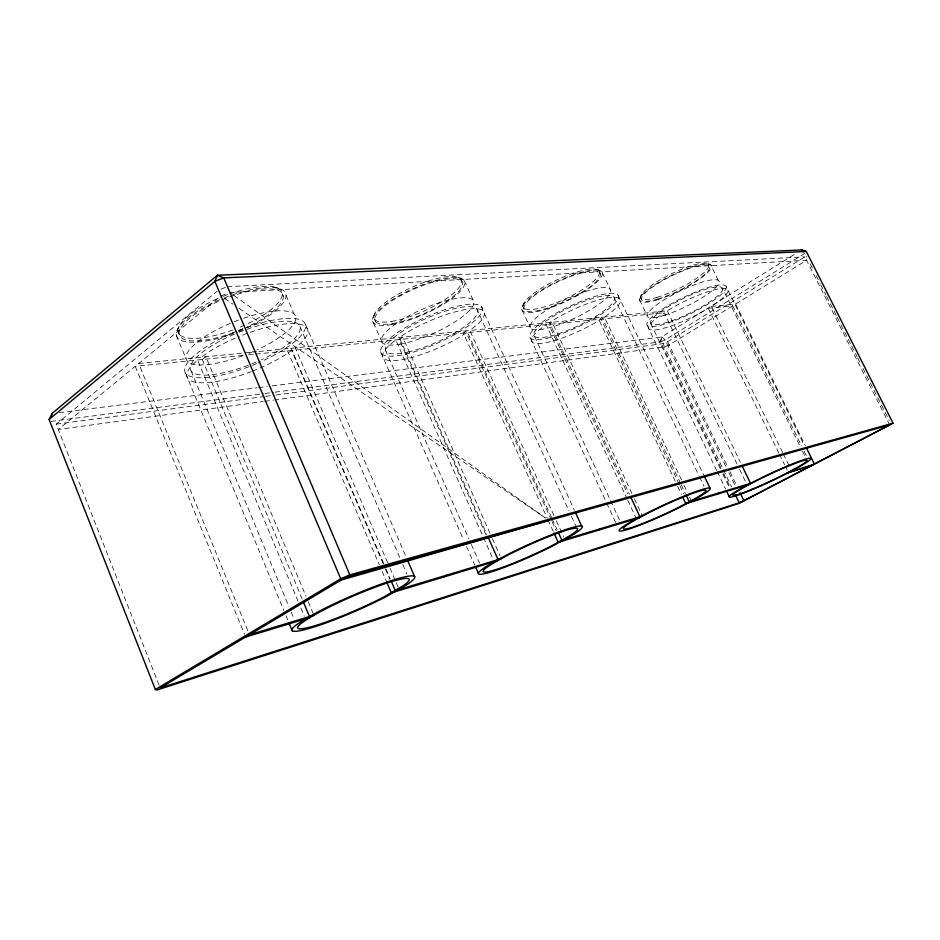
<?xml version="1.0" encoding="UTF-8"?>
<svg xmlns="http://www.w3.org/2000/svg" width="940" height="940" viewBox="0 0 940 940"><rect width="100%" height="100%" fill="white"/><g stroke="black" fill="none" stroke-linecap="round" stroke-linejoin="round"><path stroke-width="0.7" stroke-dasharray="4.7 3.53" d="M721.109 468.202L660.55 341.855L661.713 336.908L795.287 253.847M275.056 392.168L660.55 341.855L661.725 336.931L268.817 386.293M640.634 296.946L641.55 294.502M522.37 306.781L523.474 304.043M372.51 319.236L373.862 316.134M177.237 330.105L178.929 326.756M202.241 359.527L205.919 356.777L305.982 596.324M159.13 685.248L56.2 424.152L217.363 291.048M242.732 355.426L135.231 366.306L58.292 429.463L263.271 401.545M247.796 630.658L138.685 363.474L219.831 296.864M737.054 464.055L664.181 312.738L657.025 317.744A44.027 8.754 -26 0 0 656.085 329.858A44.027 8.754 -26 0 0 701.863 312.033L708.231 308.273L732.718 305.794L801.62 446.042M782.656 452.528L711.31 306.428L718.43 301.552A44.027 8.754 -26 0 0 720.757 288.568A44.027 8.754 -26 0 0 673.933 306.851L667.33 310.799L257.948 351.584M275.902 395L662.935 343.652L667.564 341.714L804.922 256.843L889.017 423.623M732.718 305.794L669.127 344.957L664.486 346.907L274.891 399.958M711.31 306.428L735.632 303.996L806.649 260.274L229.783 292.481M660.55 341.855L665.168 339.916L804.934 253.342L806.908 257.255M221.018 289.132L226.058 287.17M220.959 295.936L228.526 292.975M264.716 401.345L273.446 400.158M56.2 424.152L264.257 396.539M265.714 396.351L274.445 395.188M51.019 421.402L263.412 393.684M264.868 393.496L273.599 392.356M59.267 412.625L257.184 387.738M258.629 387.574L267.371 386.457M248.513 354.838L254.305 354.251M255.751 354.098L664.181 312.738M138.685 363.474L256.502 351.736M227.316 286.676L804.922 256.843M597.676 269.815L600.531 270.72M457.945 277.335L461.082 278.369M275.115 287.17L278.593 288.38M224.589 298.426L233.061 304.219M239.113 308.367L545.341 517.94L232.168 294.185M661.713 336.908L665.168 339.916L726.397 467.474M810.198 263.788L812.841 269.016M816.132 275.549L820.091 283.387M820.749 284.691L826.025 295.148M826.683 296.453L836.565 316.052M837.223 317.356L851.064 344.792M851.722 346.096L856.998 356.542M857.656 357.858L860.3 363.075M862.932 368.304L889.299 420.556M735.632 303.996L805.333 445.724M726.232 286.653A44.004 8.86 -26 0 1 669.186 322.62A44.004 8.86 -26 0 1 664.357 307.909A44.004 8.86 -26 0 1 726.232 286.653L804.311 445.466M804.193 451.282L806.767 456.523M722.578 288.427A39.974 8.037 -26 0 1 670.855 321.081A39.974 8.037 -26 0 1 666.319 307.803A39.974 8.037 -26 0 1 722.578 288.427L799.94 445.96M802.513 451.212L805.098 456.464M718.301 280.425L710.581 264.692L707.961 263.882L708.819 265.62M783.302 453.844L790.375 468.32M708.231 308.273L778.79 452.904M779.436 454.22L784.559 464.736M785.206 466.052L787.133 470M667.33 310.799L740.379 462.292M739.592 469.319L745.925 482.478M667.564 341.714L727.443 466.405M729.981 471.692L736.314 484.887M728.923 472.738L735.233 485.886M662.935 343.652L722.766 468.461M723.4 469.777L731.637 486.955M640.563 297.346L641.397 299.084M723.636 473.466L730.568 487.942M639.6 299.919L647.131 315.617M650.762 323.489L720.404 468.813M722.931 474.101L729.264 487.32M647.167 325.24L716.668 470.494M717.302 471.821L725.551 489.035M618.085 295.266L703.755 475.041M602.423 272.976A44.274 10.857 -25.3 0 1 543.731 309.895A44.274 10.857 -25.3 0 1 540.359 290.719A44.274 10.857 -25.3 0 1 602.423 272.976L610.741 290.46A44.38 10.34 -25.3 0 1 551.71 327.049A44.38 10.34 -25.3 0 1 548.749 308.696A44.38 10.34 -25.3 0 1 610.741 290.46M614.043 297.252L698.961 475.699M699.595 477.015L704.001 486.274M599.485 271.954A42.053 10.375 -25.3 0 1 543.825 307.075A42.053 10.375 -25.3 0 1 540.488 288.815A42.053 10.375 -25.3 0 1 599.485 271.954L600.413 273.892A42.065 10.316 -25.3 0 1 544.707 308.978A42.065 10.316 -25.3 0 1 541.417 290.801A42.065 10.316 -25.3 0 1 600.413 273.892M681.535 479.999L604.42 317.074L611.787 311.704A48.939 10.986 -25.3 0 0 610.13 297.557A48.939 10.986 -25.3 0 0 556.551 318.143L549.477 322.549L629.4 494.17M684.038 485.298L687.175 491.914M689.678 497.213L691.558 501.185M680.56 483.419L602 317.309L598.745 319.365L675.178 481.151M681.183 484.735L685.554 493.97M679.326 484.488L601.154 319.118L594.35 323.278A48.939 10.986 -25.3 0 1 542.063 343.288A48.939 10.986 -25.3 0 1 538.773 330.234L546.128 324.7L627.074 498.752M679.949 485.815L683.709 493.759M677.681 486.462L681.441 494.416M631.903 493.477L552.133 322.279L548.796 324.418L627.755 494.064M634.383 498.788L642.42 516.037M627.685 500.08L636.345 518.68M523.204 307.145L524.109 309.096M534.531 336.356L620.024 521.089M522.1 310.024L530.231 327.59M530.548 338.318L606.077 501.76M606.688 503.088L615.911 523.028M481.057 306.193L574.328 510.091M464.372 280.849L473.431 300.683M476.533 308.438L569.017 510.949M571.414 516.248L575.715 525.613M461.094 279.697L462.104 281.906M553.942 515.508L469.847 330.481L477.379 324.488A55.483 14.112 -24 0 0 469.354 309.013A55.483 14.112 -24 0 0 406.832 332.56L399.288 337.507L486.755 534.214M556.363 520.831L563.624 536.811M551.604 517.658L466.757 330.786L463.314 333.077L547.327 518.363M552.215 518.998L557.067 529.678M551.451 520.208L466.381 332.772L459.12 337.425A55.483 14.112 -24 0 1 398.278 360.22A55.483 14.112 -24 0 1 388.326 346.132L395.74 339.928L482.949 536.341M552.05 521.536L556.28 530.841M547.926 519.691L553.366 531.688M490.022 533.309L402.72 337.166L399.195 339.575L486.18 535.271M492.396 538.644L500.115 555.986M483.536 537.68L493.03 559.053M374.743 319.553L375.718 321.762M373.45 322.808L382.263 342.748M385.329 349.903L468.931 539.019M471.304 544.389L479.6 563.166M380.618 351.854L463.573 539.842M466.534 546.539L474.806 565.293M305.382 324.265L406.033 556.786M299.966 326.474L399.923 557.878M402.825 564.611L406.903 574.023M286.066 295.489L295.865 318.178M282.294 293.95L283.375 296.476M387.644 562.661L295.266 347.87L302.727 341.103A64.825 18.541 -21.8 0 0 296.159 323.736A64.825 18.541 -21.8 0 0 240.617 335.909M389.959 568.03L395.728 581.449M396.304 582.788L399.195 589.498M383.743 563.741L291.188 348.282L287.558 350.879L379.255 564.646M386.058 569.135L390.1 578.558M383.062 563.413L291.612 350.467L283.892 355.743A64.825 18.541 -21.8 0 1 252.343 371.159M385.377 568.806L390.006 579.581M382.134 571.367L386.176 580.779M308.238 601.729L313.889 615.265M302.163 599.038L201.325 357.235L209.303 351.56A64.825 18.541 -21.8 0 1 239.265 336.461M298.086 601.283L197.6 359.997L190.444 367.023A64.825 18.541 -21.8 0 0 251.062 371.653M300.906 608.062L304.29 616.205M178.142 331.949L179.211 334.522M176.415 335.545L186.073 358.798M191.137 370.947L288.933 606.617M291.177 612.034L293.985 618.814M185.579 373.215L283.81 610.436M286.054 615.865L287.746 619.93M135.231 366.306L244.506 634.324M239.183 332.231A58.844 17.038 -21.8 0 1 299.12 324.981A58.844 17.038 -21.8 0 1 261.402 359.738M255.997 362.135A58.844 17.038 -21.8 0 1 249.535 364.779M248.278 365.261A58.844 17.038 -21.8 0 1 190.514 369.679A58.844 17.038 -21.8 0 1 237.844 332.772M229.865 293.821A55.636 17.46 -21.5 0 1 281.671 291.447A55.636 17.46 -21.5 0 1 245.692 324.676M244.447 325.24A55.636 17.46 -21.5 0 1 237.996 328.001M232.756 330.034A55.636 17.46 -21.5 0 1 178.271 332.407A55.636 17.46 -21.5 0 1 222.075 296.77M223.356 296.253A55.636 17.46 -21.5 0 1 228.467 294.314M221.922 299.919A55.648 17.366 -21.5 0 1 281.871 292.704A55.648 17.366 -21.5 0 1 246.738 327.132M242.943 328.836A55.648 17.366 -21.5 0 1 239.042 330.469M233.802 332.502A55.648 17.366 -21.5 0 1 179.481 335.392A55.648 17.366 -21.5 0 1 220.653 300.459M238.349 330.563A64.778 18.753 -21.8 0 1 304.877 323.184A64.778 18.753 -21.8 0 1 258.065 362.981M256.714 363.569A64.778 18.753 -21.8 0 1 250.24 366.212M248.971 366.694A64.778 18.753 -21.8 0 1 184.886 371.829A64.778 18.753 -21.8 0 1 236.998 331.115M243.601 318.272A58.762 17.425 -21.7 0 1 295.454 316.005A58.762 17.425 -21.7 0 1 256.925 349.915M253.295 351.548A58.762 17.425 -21.7 0 1 248.313 353.64M243.296 355.59A58.762 17.425 -21.7 0 1 186.179 359.233A58.762 17.425 -21.7 0 1 232.803 322.326M234.154 321.786A58.762 17.425 -21.7 0 1 239.547 319.706M232.157 294.995A58.586 18.283 -21.5 0 1 285.513 293.01A58.586 18.283 -21.5 0 1 247.502 327.731M242.649 329.893A58.586 18.283 -21.5 0 1 236.398 332.431M233.895 333.371A58.586 18.283 -21.5 0 1 176.544 336.003A58.586 18.283 -21.5 0 1 222.721 298.532M224.072 297.992A58.586 18.283 -21.5 0 1 229.466 295.936M656.849 297.428A37.847 8.272 -26.1 0 0 708.889 265.832A37.847 8.272 -26.1 0 0 658.458 280.837A37.847 8.272 -26.1 0 0 656.849 297.428M656.684 299.966A39.844 8.66 -26.1 0 0 711.545 266.737A39.844 8.66 -26.1 0 0 658.493 282.529A39.844 8.66 -26.1 0 0 656.684 299.966M657.671 299.143A37.858 8.225 -26.1 0 0 709.747 267.571A37.858 8.225 -26.1 0 0 659.316 282.611A37.858 8.225 -26.1 0 0 657.671 299.143M664.087 315.346A39.938 8.237 -26.1 0 0 719.218 282.376A39.938 8.237 -26.1 0 0 666.237 298.556A39.938 8.237 -26.1 0 0 664.087 315.346M550.088 336.132A44.427 10.093 -25.3 0 0 614.243 300.06A44.427 10.093 -25.3 0 0 557.925 313.561A44.427 10.093 -25.3 0 0 550.088 336.132M547.55 338.071A48.915 11.116 -25.3 0 0 618.273 298.38A48.915 11.116 -25.3 0 0 556.398 313.126A48.915 11.116 -25.3 0 0 547.55 338.071M405.199 354.274A55.448 14.276 -24 0 0 482.526 309.601A55.448 14.276 -24 0 0 406.914 326.697A55.448 14.276 -24 0 0 405.199 354.274M407.796 352.112A50.361 12.96 -24 0 0 477.908 311.516A50.361 12.96 -24 0 0 409.1 327.167A50.361 12.96 -24 0 0 407.796 352.112M392.532 323.572A47.658 13.231 -23.9 0 0 462.28 285.56A47.658 13.231 -23.9 0 0 401.215 295.348A47.658 13.231 -23.9 0 0 392.532 323.572M391.569 321.398A47.646 13.301 -23.9 0 0 461.293 283.375A47.646 13.301 -23.9 0 0 400.193 293.08A47.646 13.301 -23.9 0 0 391.569 321.398M399.735 344.228A50.302 13.266 -23.9 0 0 473.537 304.384A50.302 13.266 -23.9 0 0 409.511 315.464A50.302 13.266 -23.9 0 0 399.735 344.228M391.075 324.711A50.161 13.935 -23.9 0 0 464.548 284.714A50.161 13.935 -23.9 0 0 400.334 294.949A50.161 13.935 -23.9 0 0 391.075 324.711"/><path stroke-width="1.41" d="M51.665 416.162L51.994 413.541M49.103 419.487L52.005 413.518L217.41 275.267L801.456 249.981L806.32 251.485L893 423.2L738.147 503.734L156.768 690.019L155.358 689.514L49.103 419.487L214.872 281.354L223.755 277.899L806.32 251.485L801.456 249.981L803.195 251.673L801.456 249.981M155.358 689.514L340.738 578.793L349.833 574.869L893 423.2M308.026 618.12L311.845 615.888M394.072 592.059L397.832 589.921M443.339 577.137L447.041 575.045M496.132 561.145L499.786 559.112M560.24 541.734L563.8 539.783M597.476 530.454L600.977 528.55M637.814 518.234L641.256 516.389M687.41 503.217L690.759 501.431M716.539 494.393L719.829 492.654M249.464 634.735L313.889 615.265M501.302 558.665L395.305 590.673L391.263 581.249M642.42 516.037L561.909 540.347L558.278 532.346M245.61 637.026L309.859 617.568M497.495 560.734L391.357 592.881L386.751 582.13M638.859 517.928L558.207 542.356L553.977 533.015M811.279 465.7L787.873 472.797L814.369 464.09L806.626 448.345M341.173 580.039L548.972 520.419M742.283 466.252L750.543 483.372M740.121 492.807L743.928 500.726L739.24 502.806L735.444 494.875M726.82 491.69L729.346 496.99M704.389 476.369L710.053 488.26M686.177 495.286L689.29 501.878L751.589 483.054L748.357 484.758L685.824 503.699L682.698 497.072M630.634 496.825L639.928 516.788M575.55 512.746L581.637 526.048M487.942 536.893L498.059 559.641M475.393 566.632L478.354 573.33M407.784 560.827L414.775 576.972M349.833 574.869L223.755 277.899L217.41 275.267L214.872 281.354L340.738 578.793M303.291 601.741L309.495 616.593M288.874 622.644L292.234 630.787M305.935 618.579L297.216 624.254A66.987 7.755 -23.6 0 0 313.396 627.18A66.987 7.755 -23.6 0 0 386.88 596.265L407.643 584.222A66.987 7.755 -23.6 0 0 394.072 579.769A66.987 7.755 -23.6 0 0 318.178 611.764L305.935 618.579M310.47 617.169L302.539 622.327A60.842 7.05 -23.6 0 0 317.121 625.053A60.842 7.05 -23.6 0 0 383.966 596.923L402.825 585.972A60.842 7.05 -23.6 0 0 390.406 581.978A60.842 7.05 -23.6 0 0 321.574 611L310.47 617.169M494.734 561.415L485.957 566.691A57.081 5.852 -24.4 0 0 491.961 571.673A57.081 5.852 -24.4 0 0 553.343 545.588L573.165 534.59A57.081 5.852 -24.4 0 0 569.323 528.409A57.081 5.852 -24.4 0 0 506.155 555.293L494.734 561.415M498.106 560.369L490.128 565.152A51.841 5.311 -24.4 0 0 495.486 569.722A51.841 5.311 -24.4 0 0 551.31 545.999L569.335 536A51.841 5.311 -24.4 0 0 565.763 530.43A51.841 5.311 -24.4 0 0 508.458 554.823L498.106 560.369M345.485 577.466L160.2 687.962L741.025 502.23L889.675 424.927L345.485 577.466M636.85 518.398L628.296 523.274A50.184 4.524 -24.9 0 0 628.237 529.302A50.184 4.524 -24.9 0 0 680.866 506.754L699.595 496.684A50.184 4.524 -24.9 0 0 701.44 489.693A50.184 4.524 -24.9 0 0 647.448 512.852L636.85 518.398M639.459 517.587L631.68 522.017A45.578 4.112 -24.9 0 0 631.562 527.516A45.578 4.112 -24.9 0 0 679.42 507.024L696.446 497.859A45.578 4.112 -24.9 0 0 698.056 491.549A45.578 4.112 -24.9 0 0 649.07 512.559L639.459 517.587M747.676 484.84L739.463 489.376A45.026 3.584 -25.2 0 0 735.679 495.897A45.026 3.584 -25.2 0 0 781.704 476.051L799.329 466.781A45.026 3.584 -25.2 0 0 804.628 459.46A45.026 3.584 -25.2 0 0 757.523 479.788L747.676 484.84M751.918 489.329A40.902 3.255 -25.2 0 0 807.025 460.4A40.902 3.255 -25.2 0 0 751.072 483.501A40.902 3.255 -25.2 0 0 751.918 489.329"/></g></svg>
